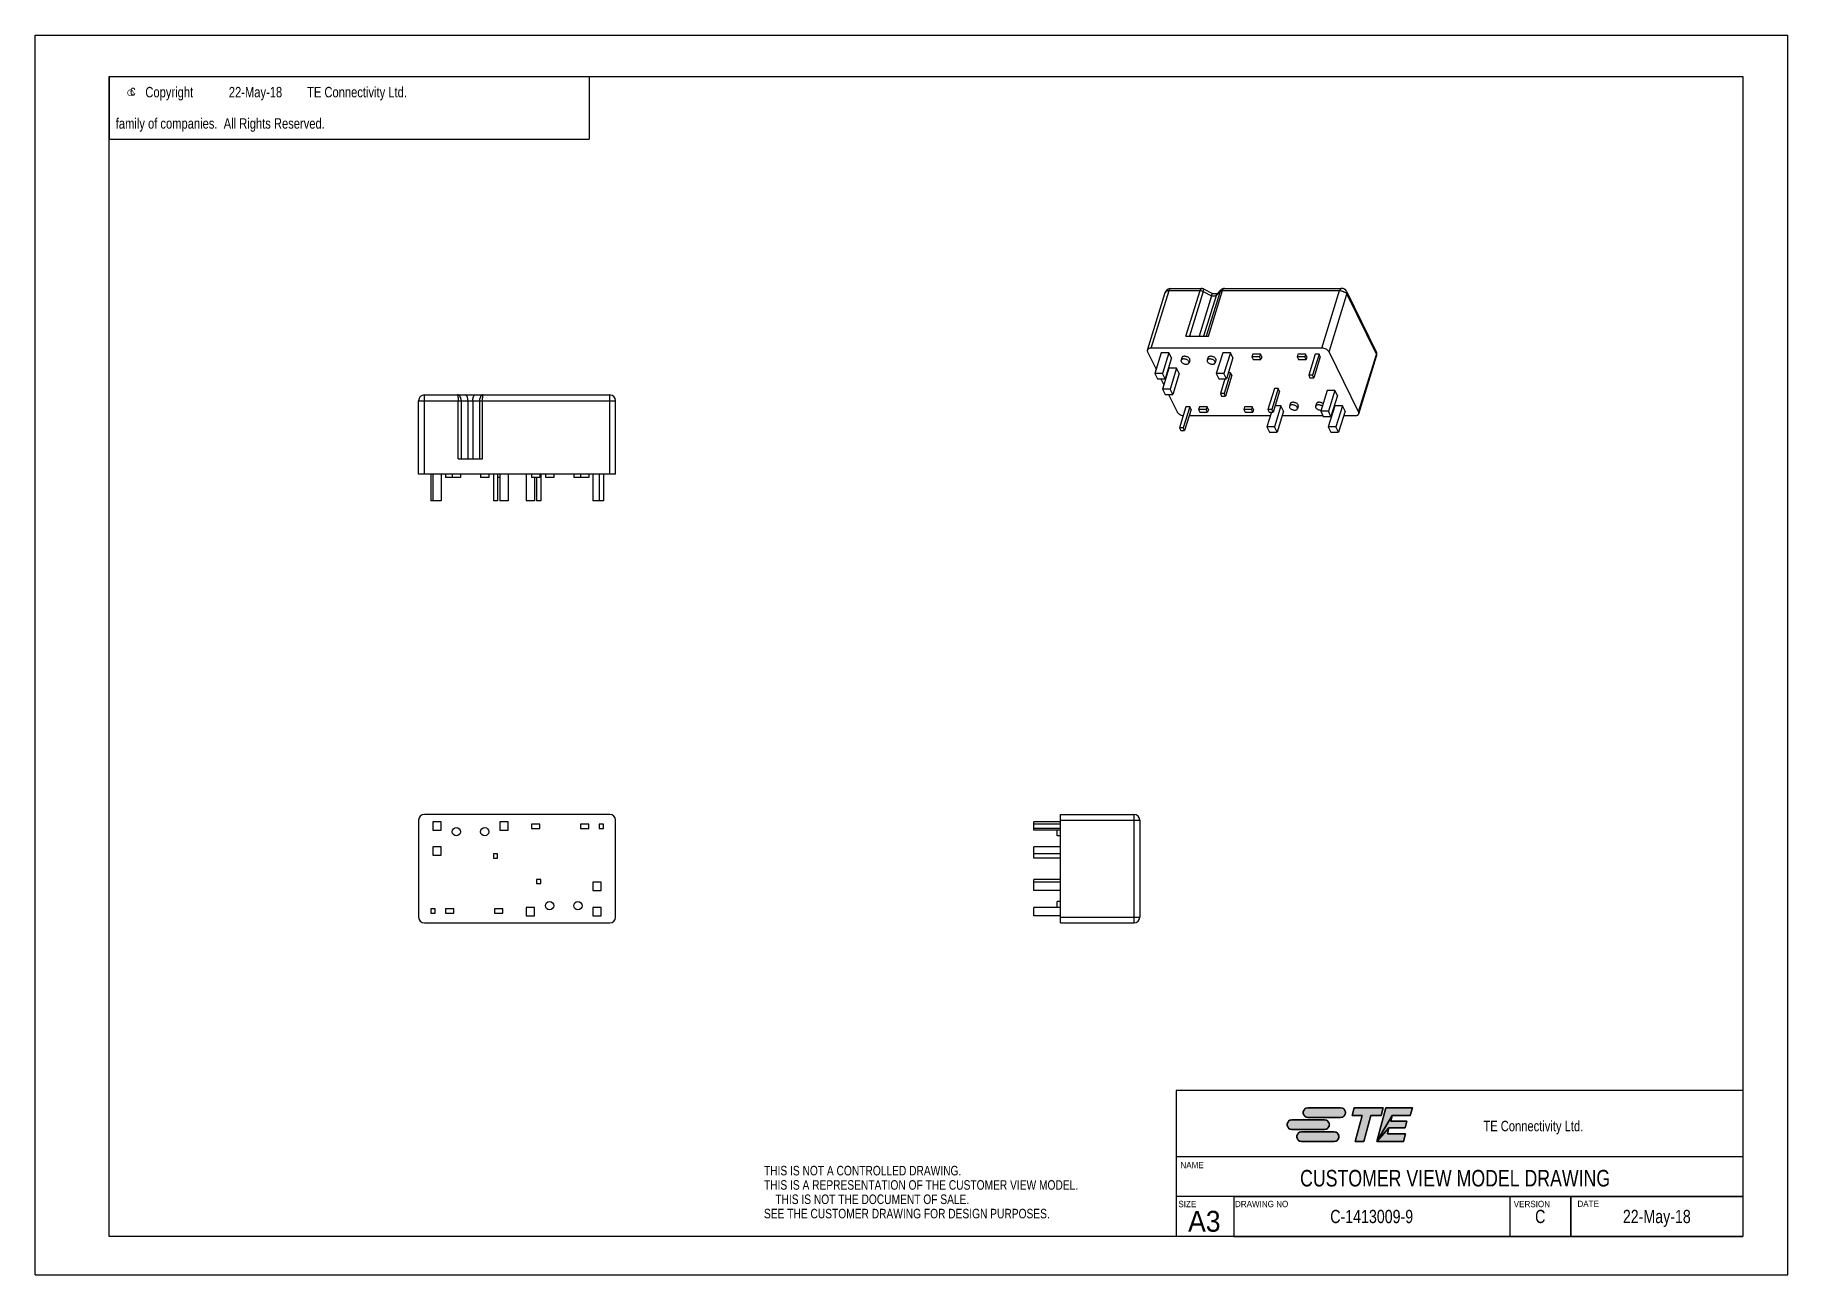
# Model space of a CAD drawing. Extents: x 0 to 420, y 0 to 297.
import ezdxf
from ezdxf.enums import TextEntityAlignment as Align

# ---------------------------------------------------------------- set-up
doc = ezdxf.new("R2010")
doc.units = 0
doc.header["$LTSCALE"] = 23.1
doc.layers.get('0').update_dxf_attribs({"linetype": 'CONTINUOUS'})
doc.layers.add('DRAFT_ENTITY', color=7, linetype='CONTINUOUS')
doc.styles.get("Standard").update_dxf_attribs({"font": 'txt', "width": 0.95})
doc.styles.add('TEXTSTYLE_1', font='gdt', dxfattribs={"width": 0.8})
doc.styles.add('TEXTSTYLE_2', font='txt', dxfattribs={"width": 0.8})

# ---------------------------------------------------------------- blocks, each defined once
blk = doc.blocks.new('TE_CONNECTIVITY_BL0', base_point=(315, 36))
at = {"linetype": 'CONTINUOUS'}
for points in [[(304.83, 40.02), (304.98, 40.02), (312.83, 40.02), (312.98, 40.02), (313.13, 39.99), (313.27, 39.94), (313.4, 39.87), (313.52, 39.79), (313.64, 39.69), (313.73, 39.58), (313.82, 39.45), (313.88, 39.32), (313.93, 39.18), (313.96, 39.03), (313.97, 38.88), (313.96, 38.74), (313.93, 38.59), (313.88, 38.45), (313.82, 38.31), (313.73, 38.19), (313.64, 38.08), (313.52, 37.98), (313.4, 37.9), (313.27, 37.83), (313.13, 37.78), (312.98, 37.75), (304.98, 37.74), (304.83, 37.75), (304.69, 37.78), (304.54, 37.83), (304.41, 37.9), (304.29, 37.98), (304.17, 38.08), (304.08, 38.19), (303.99, 38.31), (303.93, 38.45), (303.88, 38.59), (303.85, 38.74), (303.84, 38.88), (303.85, 39.03), (303.88, 39.18), (303.93, 39.32), (303.99, 39.45), (304.08, 39.58), (304.17, 39.69), (304.29, 39.79), (304.41, 39.87), (304.54, 39.94), (304.69, 39.99)], [(315.59, 38.22), (316.08, 40.02), (322.98, 40.02), (322.5, 38.22), (320.09, 38.22), (318.41, 31.98), (316.33, 31.98), (318.01, 38.22)], [(330.01, 40.02), (329.52, 38.22), (325.21, 38.22), (321.49, 31.98), (323.64, 40.02)], [(328.69, 36.83), (328.26, 35.22), (324.4, 35.22), (321.49, 31.98), (325.21, 38.22), (324.84, 36.83)], [(300.98, 37.13), (301.13, 37.14), (308.98, 37.14), (309.13, 37.13), (309.28, 37.1), (309.42, 37.05), (309.55, 36.99), (309.68, 36.9), (309.79, 36.81), (309.89, 36.69), (309.97, 36.57), (310.04, 36.44), (310.08, 36.3), (310.11, 36.15), (310.12, 36), (310.11, 35.85), (310.08, 35.7), (310.04, 35.56), (309.97, 35.43), (309.89, 35.31), (309.79, 35.19), (309.68, 35.1), (309.55, 35.01), (309.42, 34.95), (309.28, 34.9), (309.13, 34.87), (301.13, 34.86), (300.98, 34.87), (300.84, 34.9), (300.7, 34.95), (300.56, 35.01), (300.44, 35.1), (300.33, 35.19), (300.23, 35.31), (300.15, 35.43), (300.08, 35.56), (300.03, 35.7), (300, 35.85), (299.99, 36), (300, 36.15), (300.03, 36.3), (300.08, 36.44), (300.15, 36.57), (300.23, 36.69), (300.33, 36.81), (300.44, 36.9), (300.56, 36.99), (300.7, 37.05), (300.84, 37.1)], [(303.3, 34.25), (303.44, 34.26), (311.29, 34.26), (311.44, 34.25), (311.59, 34.22), (311.73, 34.17), (311.86, 34.1), (311.99, 34.02), (312.1, 33.92), (312.2, 33.81), (312.28, 33.69), (312.35, 33.55), (312.39, 33.41), (312.42, 33.26), (312.43, 33.12), (312.42, 32.97), (312.39, 32.82), (312.35, 32.68), (312.28, 32.55), (312.2, 32.42), (312.1, 32.31), (311.99, 32.21), (311.86, 32.13), (311.73, 32.06), (311.59, 32.01), (311.44, 31.98), (303.44, 31.98), (303.3, 31.98), (303.15, 32.01), (303.01, 32.06), (302.87, 32.13), (302.75, 32.21), (302.64, 32.31), (302.54, 32.42), (302.46, 32.55), (302.39, 32.68), (302.34, 32.82), (302.31, 32.97), (302.3, 33.12), (302.31, 33.26), (302.34, 33.41), (302.39, 33.55), (302.46, 33.69), (302.54, 33.81), (302.64, 33.92), (302.75, 34.02), (302.87, 34.1), (303.01, 34.17), (303.15, 34.22)], [(328.33, 33.78), (327.85, 31.98), (321.49, 31.98), (324.4, 35.22), (324.02, 33.78)]]:
    blk.add_hatch(color=2, dxfattribs=at).paths.add_polyline_path(points)
at = {"color": 2, "linetype": 'CONTINUOUS'}
for p, q in [((312.83, 40.02), (304.98, 40.02)), ((316.08, 40.02), (315.59, 38.22)), ((315.59, 38.22), (318.01, 38.22)), ((322.98, 40.02), (316.08, 40.02)), ((318.01, 38.22), (316.33, 31.98)), ((318.41, 31.98), (320.09, 38.22)), ((320.09, 38.22), (322.5, 38.22)), ((323.64, 40.02), (321.49, 31.98)), ((322.5, 38.22), (322.98, 40.02)), ((330.01, 40.02), (323.64, 40.02)), ((324.84, 36.83), (325.21, 38.22)), ((325.21, 38.22), (329.52, 38.22)), ((329.52, 38.22), (330.01, 40.02)), ((308.98, 37.14), (301.13, 37.14)), ((301.13, 34.86), (308.98, 34.86)), ((311.29, 34.26), (303.44, 34.26)), ((304.98, 37.74), (312.83, 37.74)), ((324.02, 33.78), (324.4, 35.22)), ((328.33, 33.78), (324.02, 33.78)), ((324.4, 35.22), (328.26, 35.22)), ((328.69, 36.83), (324.84, 36.83)), ((327.85, 31.98), (328.33, 33.78)), ((328.26, 35.22), (328.69, 36.83)), ((303.44, 31.98), (311.29, 31.98)), ((316.33, 31.98), (318.41, 31.98)), ((321.49, 31.98), (327.85, 31.98))]:
    blk.add_line(p, q, dxfattribs=at)
for points in [[(304.83, 40.02), (304.98, 40.02), (312.83, 40.02), (312.98, 40.02), (313.13, 39.99), (313.27, 39.94), (313.4, 39.87), (313.52, 39.79), (313.64, 39.69), (313.73, 39.58), (313.82, 39.45), (313.88, 39.32), (313.93, 39.18), (313.96, 39.03), (313.97, 38.88), (313.96, 38.74), (313.93, 38.59), (313.88, 38.45), (313.82, 38.31), (313.73, 38.19), (313.64, 38.08), (313.52, 37.98), (313.4, 37.9), (313.27, 37.83), (313.13, 37.78), (312.98, 37.75), (304.98, 37.74), (304.83, 37.75), (304.69, 37.78), (304.54, 37.83), (304.41, 37.9), (304.29, 37.98), (304.17, 38.08), (304.08, 38.19), (303.99, 38.31), (303.93, 38.45), (303.88, 38.59), (303.85, 38.74), (303.84, 38.88), (303.85, 39.03), (303.88, 39.18), (303.93, 39.32), (303.99, 39.45), (304.08, 39.58), (304.17, 39.69), (304.29, 39.79), (304.41, 39.87), (304.54, 39.94), (304.69, 39.99), (304.83, 40.02)], [(315.59, 38.22), (316.08, 40.02), (322.98, 40.02), (322.5, 38.22), (320.09, 38.22), (318.41, 31.98), (316.33, 31.98), (318.01, 38.22), (315.59, 38.22)], [(330.01, 40.02), (329.52, 38.22), (325.21, 38.22), (321.49, 31.98), (323.64, 40.02), (330.01, 40.02)], [(328.69, 36.83), (328.26, 35.22), (324.4, 35.22), (321.49, 31.98), (325.21, 38.22), (324.84, 36.83), (328.69, 36.83)], [(300.98, 37.13), (301.13, 37.14), (308.98, 37.14), (309.13, 37.13), (309.28, 37.1), (309.42, 37.05), (309.55, 36.99), (309.68, 36.9), (309.79, 36.81), (309.89, 36.69), (309.97, 36.57), (310.04, 36.44), (310.08, 36.3), (310.11, 36.15), (310.12, 36), (310.11, 35.85), (310.08, 35.7), (310.04, 35.56), (309.97, 35.43), (309.89, 35.31), (309.79, 35.19), (309.68, 35.1), (309.55, 35.01), (309.42, 34.95), (309.28, 34.9), (309.13, 34.87), (301.13, 34.86), (300.98, 34.87), (300.84, 34.9), (300.7, 34.95), (300.56, 35.01), (300.44, 35.1), (300.33, 35.19), (300.23, 35.31), (300.15, 35.43), (300.08, 35.56), (300.03, 35.7), (300, 35.85), (299.99, 36), (300, 36.15), (300.03, 36.3), (300.08, 36.44), (300.15, 36.57), (300.23, 36.69), (300.33, 36.81), (300.44, 36.9), (300.56, 36.99), (300.7, 37.05), (300.84, 37.1), (300.98, 37.13)], [(303.3, 34.25), (303.44, 34.26), (311.29, 34.26), (311.44, 34.25), (311.59, 34.22), (311.73, 34.17), (311.86, 34.1), (311.99, 34.02), (312.1, 33.92), (312.2, 33.81), (312.28, 33.69), (312.35, 33.55), (312.39, 33.41), (312.42, 33.26), (312.43, 33.12), (312.42, 32.97), (312.39, 32.82), (312.35, 32.68), (312.28, 32.55), (312.2, 32.42), (312.1, 32.31), (311.99, 32.21), (311.86, 32.13), (311.73, 32.06), (311.59, 32.01), (311.44, 31.98), (303.44, 31.98), (303.3, 31.98), (303.15, 32.01), (303.01, 32.06), (302.87, 32.13), (302.75, 32.21), (302.64, 32.31), (302.54, 32.42), (302.46, 32.55), (302.39, 32.68), (302.34, 32.82), (302.31, 32.97), (302.3, 33.12), (302.31, 33.26), (302.34, 33.41), (302.39, 33.55), (302.46, 33.69), (302.54, 33.81), (302.64, 33.92), (302.75, 34.02), (302.87, 34.1), (303.01, 34.17), (303.15, 34.22), (303.3, 34.25)], [(328.33, 33.78), (327.85, 31.98), (321.49, 31.98), (324.4, 35.22), (324.02, 33.78), (328.33, 33.78)]]:
    blk.add_lwpolyline(points, dxfattribs=at)
for centre, start, end in [((304.98, 38.88), 90, 270), ((312.83, 38.88), 270, 90), ((301.13, 36), 90, 270), ((303.44, 33.12), 90, 270), ((308.98, 36), 270, 90), ((311.29, 33.12), 270, 90)]:
    blk.add_arc(centre, 1.14, start, end, dxfattribs=at)
for points in [[(309.13, 34.87), (308.98, 34.86), (301.13, 34.86)], [(312.98, 37.75), (312.83, 37.74), (304.98, 37.74)], [(311.44, 31.98), (311.29, 31.98), (303.44, 31.98)]]:
    blk.add_solid(points, dxfattribs=at)

msp = doc.modelspace()

# ---------------------------------------------------------------- linework, layer by layer
at = {"color": 7, "linetype": 'CONTINUOUS'}
for p, q in [((0, 0), (0, 297)), ((0, 297), (420, 297)), ((420, 0), (420, 297)), ((17.78, 9.23), (17.78, 287.08)), ((17.78, 287.08), (409.21, 287.08)), ((409.21, 287.08), (409.21, 9.23)), ((266.52, 221.54), (270.78, 235.33)), ((267.43, 222), (271.7, 235.79)), ((271.7, 235.79), (279.14, 235.79)), ((272.12, 236.32), (279.5, 236.32)), ((275.77, 224.9), (279.14, 235.79)), ((279.89, 235.6), (276.58, 224.9)), ((279.89, 235.6), (281.88, 234.57)), ((279.96, 236.21), (282.1, 235.1)), ((283.95, 235.6), (280.64, 224.9)), ((281.15, 224.9), (284.52, 235.79)), ((282.97, 234.57), (283.95, 235.6)), ((283.16, 234.91), (284.15, 235.95)), ((284.52, 235.79), (312.59, 235.79)), ((285, 236.32), (313.02, 236.32)), ((308.33, 222), (312.59, 235.79)), ((314.27, 235.53), (321.35, 221.11)), ((281.88, 234.57), (278.89, 224.9)), ((282.97, 234.57), (279.98, 224.9)), ((281.88, 234.57), (282.97, 234.57)), ((282.1, 235.1), (283.34, 235.1)), ((310.05, 221.13), (314.31, 234.92)), ((314.31, 234.92), (321.38, 220.5)), ((275.77, 224.9), (281.15, 224.9)), ((266.57, 221.13), (268.62, 216.96)), ((308.33, 222), (267.43, 222)), ((269.84, 220.92), (268.3, 215.91)), ((271.69, 220.92), (269.84, 220.92)), ((271.69, 220.92), (270.14, 215.91)), ((272.3, 219.68), (270.75, 214.66)), ((272.3, 219.68), (271.69, 220.92)), ((274.78, 219.72), (274.59, 219.1)), ((276.69, 219.13), (276.5, 218.51)), ((281.04, 219.72), (280.85, 219.1)), ((282.95, 219.13), (282.76, 218.51)), ((284.58, 220.92), (283.03, 215.91)), ((286.42, 220.92), (284.58, 220.92)), ((286.42, 220.92), (284.87, 215.91)), ((287.03, 219.68), (285.48, 214.66)), ((287.03, 219.68), (286.42, 220.92)), ((291.77, 220.53), (291.58, 219.91)), ((291.58, 219.91), (291.88, 219.29)), ((293.42, 219.91), (291.58, 219.91)), ((293.61, 220.53), (291.77, 220.53)), ((291.88, 219.29), (293.72, 219.29)), ((293.61, 220.53), (293.42, 219.91)), ((293.72, 219.29), (293.42, 219.91)), ((293.92, 219.91), (293.61, 220.53)), ((293.92, 219.91), (293.72, 219.29)), ((302.58, 220.53), (302.39, 219.91)), ((304.23, 219.91), (302.39, 219.91)), ((302.39, 219.91), (302.7, 219.29)), ((304.43, 220.53), (302.58, 220.53)), ((302.7, 219.29), (304.54, 219.29)), ((304.43, 220.53), (304.23, 219.91)), ((304.54, 219.29), (304.23, 219.91)), ((304.73, 219.91), (304.43, 220.53)), ((304.73, 219.91), (304.54, 219.29)), ((306.73, 220.53), (305.18, 215.52)), ((307.65, 220.53), (306.1, 215.52)), ((307.95, 219.91), (306.41, 214.9)), ((307.65, 220.53), (306.73, 220.53)), ((307.95, 219.91), (307.65, 220.53)), ((317.12, 206.71), (310.05, 221.13)), ((317.12, 206.71), (321.38, 220.5)), ((317.17, 206.3), (321.43, 220.08)), ((268.3, 215.91), (268.91, 214.66)), ((270.14, 215.91), (268.3, 215.91)), ((268.91, 214.66), (270.75, 214.66)), ((269.75, 214.66), (270.45, 213.23)), ((271.67, 217.19), (270.13, 212.18)), ((270.75, 214.66), (270.14, 215.91)), ((273.52, 217.19), (271.67, 217.19)), ((273.52, 217.19), (271.97, 212.18)), ((274.13, 215.95), (272.58, 210.93)), ((274.13, 215.95), (273.52, 217.19)), ((283.03, 215.91), (283.64, 214.66)), ((284.87, 215.91), (283.03, 215.91)), ((283.64, 214.66), (285.48, 214.66)), ((285.09, 214.66), (284, 211.12)), ((285.48, 214.66), (284.87, 215.91)), ((286.47, 216.13), (284.92, 211.12)), ((286.77, 215.51), (285.23, 210.5)), ((286.47, 216.13), (285.94, 216.13)), ((286.77, 215.51), (286.47, 216.13)), ((306.1, 215.52), (305.18, 215.52)), ((305.18, 215.52), (305.48, 214.9)), ((305.48, 214.9), (306.41, 214.9)), ((306.41, 214.9), (306.1, 215.52)), ((93.3, 191.81), (93.3, 210.81)), ((93.3, 210.81), (137.7, 210.81)), ((137.7, 191.81), (137.7, 210.81)), ((270.13, 212.18), (270.74, 210.93)), ((271.97, 212.18), (270.13, 212.18)), ((270.74, 210.93), (272.58, 210.93)), ((271.58, 210.93), (273.65, 206.71)), ((272.58, 210.93), (271.97, 212.18)), ((284, 211.12), (284.3, 210.5)), ((284.92, 211.12), (284, 211.12)), ((284.3, 210.5), (285.23, 210.5)), ((285.23, 210.5), (284.92, 211.12)), ((296.94, 212.33), (295.39, 207.32)), ((297.86, 212.33), (296.31, 207.32)), ((298.17, 211.71), (296.62, 206.69)), ((297.86, 212.33), (296.94, 212.33)), ((298.17, 211.71), (297.86, 212.33)), ((309.59, 211.89), (308.04, 206.88)), ((311.43, 211.89), (309.59, 211.89)), ((311.43, 211.89), (309.88, 206.88)), ((312.04, 210.65), (310.49, 205.64)), ((312.04, 210.65), (311.43, 211.89)), ((91.9, 191.81), (91.9, 209.41)), ((91.9, 209.41), (139.1, 209.41)), ((101.38, 195.51), (101.38, 209.41)), ((102.09, 209.41), (102.09, 195.51)), ((103.71, 209.41), (103.71, 195.51)), ((104.89, 209.41), (104.89, 195.51)), ((106.51, 209.41), (106.51, 195.51)), ((107.22, 195.51), (107.22, 209.41)), ((139.1, 191.81), (139.1, 209.41)), ((275.76, 207.93), (274.21, 202.91)), ((276.68, 207.93), (275.13, 202.91)), ((276.99, 207.31), (275.44, 202.29)), ((276.68, 207.93), (275.76, 207.93)), ((276.53, 205.84), (295.96, 205.84)), ((276.99, 207.31), (276.68, 207.93)), ((278.98, 207.93), (278.79, 207.3)), ((278.79, 207.3), (279.09, 206.68)), ((280.63, 207.3), (278.79, 207.3)), ((280.83, 207.93), (278.98, 207.93)), ((279.09, 206.68), (280.94, 206.68)), ((280.83, 207.93), (280.63, 207.3)), ((280.94, 206.68), (280.63, 207.3)), ((281.13, 207.31), (280.83, 207.93)), ((281.13, 207.31), (280.94, 206.68)), ((289.8, 207.93), (289.6, 207.3)), ((291.44, 207.3), (289.6, 207.3)), ((289.6, 207.3), (289.91, 206.68)), ((291.64, 207.93), (289.8, 207.93)), ((289.91, 206.68), (291.75, 206.68)), ((291.64, 207.93), (291.44, 207.3)), ((291.75, 206.68), (291.44, 207.3)), ((291.94, 207.31), (291.64, 207.93)), ((291.94, 207.31), (291.75, 206.68)), ((296.23, 206.69), (295.13, 203.15)), ((296.31, 207.32), (295.39, 207.32)), ((295.39, 207.32), (295.7, 206.69)), ((295.7, 206.69), (296.62, 206.69)), ((296.62, 206.69), (296.31, 207.32)), ((298.52, 208.16), (296.97, 203.15)), ((298.52, 208.16), (297.07, 208.16)), ((299.13, 206.92), (297.58, 201.91)), ((299.13, 206.92), (298.52, 208.16)), ((298.8, 205.84), (308.55, 205.84)), ((300.76, 208.71), (300.57, 208.08)), ((302.67, 208.12), (302.48, 207.49)), ((307.02, 208.71), (306.83, 208.08)), ((309.88, 206.88), (308.04, 206.88)), ((308.04, 206.88), (308.65, 205.64)), ((311.42, 208.16), (309.87, 203.15)), ((310.49, 205.64), (309.88, 206.88)), ((310.55, 205.84), (310.7, 205.84)), ((313.26, 208.16), (311.42, 208.16)), ((313.26, 208.16), (311.71, 203.15)), ((313.87, 206.92), (312.32, 201.91)), ((313.87, 206.92), (313.26, 208.16)), ((313.54, 205.84), (316.26, 205.84)), ((274.21, 202.91), (274.52, 202.29)), ((275.13, 202.91), (274.21, 202.91)), ((274.52, 202.29), (275.44, 202.29)), ((275.44, 202.29), (275.13, 202.91)), ((296.97, 203.15), (295.13, 203.15)), ((295.13, 203.15), (295.74, 201.91)), ((295.74, 201.91), (297.58, 201.91)), ((297.58, 201.91), (296.97, 203.15)), ((308.65, 205.64), (310.49, 205.64)), ((311.71, 203.15), (309.87, 203.15)), ((309.87, 203.15), (310.48, 201.91)), ((310.48, 201.91), (312.32, 201.91)), ((312.32, 201.91), (311.71, 203.15)), ((101.38, 195.51), (107.22, 195.51)), ((139.1, 191.81), (91.9, 191.81)), ((94.84, 191.81), (94.84, 185.41)), ((95.34, 191.81), (95.34, 185.41)), ((97.34, 191.81), (97.34, 185.41)), ((98.34, 191.81), (98.34, 191.01)), ((101.94, 191.01), (98.34, 191.01)), ((99.94, 191.81), (99.94, 191.01)), ((101.94, 191.81), (101.94, 191.01)), ((106.74, 191.81), (106.74, 191.01)), ((108.74, 191.01), (106.74, 191.01)), ((108.74, 191.81), (108.74, 191.01)), ((109.84, 191.81), (109.84, 185.41)), ((110.84, 191.81), (110.84, 185.41)), ((111.34, 191.01), (110.84, 191.01)), ((111.34, 191.81), (111.34, 185.41)), ((113.34, 191.81), (113.34, 185.41)), ((117.68, 191.81), (117.68, 185.41)), ((118.94, 191.81), (118.94, 191.01)), ((120.94, 191.01), (118.94, 191.01)), ((119.68, 191.01), (119.68, 185.41)), ((120.18, 191.01), (120.18, 185.41)), ((120.94, 191.81), (120.94, 191.01)), ((121.18, 191.81), (121.18, 185.41)), ((122.28, 191.81), (122.28, 191.01)), ((124.28, 191.01), (122.28, 191.01)), ((124.28, 191.81), (124.28, 191.01)), ((129.08, 191.81), (129.08, 191.01)), ((132.68, 191.01), (129.08, 191.01)), ((130.68, 191.81), (130.68, 191.01)), ((132.68, 191.81), (132.68, 191.01)), ((133.68, 191.81), (133.68, 185.41)), ((135.18, 191.81), (135.18, 185.41)), ((136.18, 191.81), (136.18, 185.41)), ((97.34, 185.41), (94.84, 185.41)), ((110.84, 185.41), (109.84, 185.41)), ((113.34, 185.41), (111.34, 185.41)), ((119.68, 185.41), (117.68, 185.41)), ((121.18, 185.41), (120.18, 185.41)), ((136.18, 185.41), (133.68, 185.41)), ((137.7, 110.31), (93.3, 110.31)), ((245.7, 84.31), (245.7, 110.31)), ((245.7, 110.31), (263.3, 110.31)), ((263.3, 110.31), (263.3, 84.31)), ((91.9, 108.91), (91.9, 85.71)), ((95.34, 108.57), (95.34, 106.57)), ((97.34, 108.57), (95.34, 108.57)), ((95.34, 106.57), (97.34, 106.57)), ((97.34, 106.57), (97.34, 108.57)), ((111.34, 108.57), (111.34, 106.57)), ((113.34, 108.57), (111.34, 108.57)), ((111.34, 106.57), (113.34, 106.57)), ((113.34, 106.57), (113.34, 108.57)), ((118.94, 107.95), (118.94, 106.95)), ((120.94, 107.95), (118.94, 107.95)), ((118.94, 106.95), (120.94, 106.95)), ((120.94, 106.95), (120.94, 107.95)), ((132.68, 107.95), (130.68, 107.95)), ((130.68, 107.95), (130.68, 106.95)), ((130.68, 106.95), (132.68, 106.95)), ((132.68, 106.95), (132.68, 107.95)), ((136.18, 107.95), (135.18, 107.95)), ((135.18, 107.95), (135.18, 106.95)), ((135.18, 106.95), (136.18, 106.95)), ((136.18, 106.95), (136.18, 107.95)), ((139.1, 85.71), (139.1, 108.91)), ((239.3, 106.57), (239.3, 108.57)), ((245.7, 108.57), (239.3, 108.57)), ((245.7, 107.95), (239.3, 107.95)), ((245.7, 106.95), (239.3, 106.95)), ((245.7, 106.57), (239.3, 106.57)), ((244.9, 105.17), (244.9, 106.57)), ((245.7, 105.17), (244.9, 105.17)), ((245.7, 108.91), (264.7, 108.91)), ((264.7, 108.91), (264.7, 85.71)), ((95.34, 102.57), (95.34, 100.57)), ((97.34, 102.57), (95.34, 102.57)), ((97.34, 100.57), (97.34, 102.57)), ((109.84, 100.87), (109.84, 99.87)), ((110.84, 100.87), (109.84, 100.87)), ((110.84, 99.87), (110.84, 100.87)), ((239.3, 99.87), (239.3, 102.57)), ((245.7, 102.57), (239.3, 102.57)), ((245.7, 100.87), (239.3, 100.87)), ((95.34, 100.57), (97.34, 100.57)), ((109.84, 99.87), (110.84, 99.87)), ((245.7, 99.87), (239.3, 99.87)), ((121.18, 94.75), (120.18, 94.75)), ((120.18, 94.75), (120.18, 93.75)), ((120.18, 93.75), (121.18, 93.75)), ((121.18, 93.75), (121.18, 94.75)), ((135.68, 94.05), (133.68, 94.05)), ((133.68, 94.05), (133.68, 92.05)), ((135.68, 92.05), (135.68, 94.05)), ((239.3, 92.05), (239.3, 94.75)), ((245.7, 94.75), (239.3, 94.75)), ((245.7, 94.05), (239.3, 94.05)), ((133.68, 92.05), (135.68, 92.05)), ((245.7, 92.05), (239.3, 92.05)), ((245.7, 89.45), (244.9, 89.45)), ((244.9, 88.05), (244.9, 89.45)), ((93.3, 84.31), (137.7, 84.31)), ((94.84, 87.67), (94.84, 86.67)), ((95.84, 87.67), (94.84, 87.67)), ((94.84, 86.67), (95.84, 86.67)), ((95.84, 86.67), (95.84, 87.67)), ((98.34, 87.67), (98.34, 86.67)), ((100.34, 87.67), (98.34, 87.67)), ((98.34, 86.67), (100.34, 86.67)), ((100.34, 86.67), (100.34, 87.67)), ((112.08, 87.67), (110.08, 87.67)), ((110.08, 87.67), (110.08, 86.67)), ((110.08, 86.67), (112.08, 86.67)), ((112.08, 86.67), (112.08, 87.67)), ((119.68, 88.05), (117.68, 88.05)), ((117.68, 88.05), (117.68, 86.05)), ((117.68, 86.05), (119.68, 86.05)), ((119.68, 86.05), (119.68, 88.05)), ((135.68, 88.05), (133.68, 88.05)), ((133.68, 88.05), (133.68, 86.05)), ((133.68, 86.05), (135.68, 86.05)), ((135.68, 86.05), (135.68, 88.05)), ((239.3, 86.05), (239.3, 88.05)), ((245.7, 88.05), (239.3, 88.05)), ((245.7, 86.05), (239.3, 86.05)), ((245.7, 85.71), (264.7, 85.71)), ((245.7, 84.31), (263.3, 84.31)), ((409.21, 44.16), (273.44, 44.16)), ((273.44, 44.16), (273.44, 9.23)), ((409.21, 18.76), (273.44, 18.76)), ((287.21, 18.76), (287.21, 9.23)), ((353.33, 18.76), (353.33, 9.23)), ((367.96, 9.23), (367.96, 18.76)), ((409.21, 9.23), (17.78, 9.23)), ((30.48, 9.23), (17.78, 9.23)), ((0, 0), (420, 0))]:
    msp.add_line(p, q, dxfattribs=at)
at = {"color": 2, "linetype": 'CONTINUOUS'}
for p, q in [((17.78, 287.08), (132.78, 287.08)), ((17.78, 287.08), (17.78, 272.08)), ((132.78, 287.08), (132.78, 272.08)), ((17.78, 272.08), (132.78, 272.08)), ((287.21, 18.76), (409.21, 18.76)), ((287.21, 18.76), (287.21, 9.23)), ((353.33, 18.76), (353.33, 9.23)), ((367.96, 18.76), (367.96, 9.23)), ((409.21, 18.76), (409.21, 9.23)), ((287.21, 9.23), (409.21, 9.23))]:
    msp.add_line(p, q, dxfattribs=at)
at = {"color": 7, "linetype": 'CONTINUOUS'}
for points in [[(279.96, 236.21), (279.9, 236.23), (279.66, 236.31), (279.5, 236.32)], [(285, 236.32), (284.75, 236.29), (284.48, 236.19), (284.23, 236.03), (284.15, 235.95)]]:
    msp.add_lwpolyline(points, dxfattribs=at)
for centre in [(100.94, 106.17), (107.74, 106.17), (123.28, 88.45), (130.08, 88.45)]:
    msp.add_circle(centre, 1, dxfattribs=at)
for centre, start, end in [((272.12, 234.92), 90.0033, 162.8239), ((313.02, 234.92), 26.1048, 90.0065), ((320.09, 220.5), 342.8276, 26.1429), ((93.3, 209.41), 90, 180), ((137.7, 209.41), 0, 90), ((93.3, 108.91), 90, 180), ((137.7, 108.91), 0, 90), ((263.3, 108.91), 0, 90), ((93.3, 85.71), 180, 270), ((137.7, 85.71), 270, 360), ((263.3, 85.71), 270, 360)]:
    msp.add_arc(centre, 1.4, start, end, dxfattribs=at)
for points, knots in [([(270.78, 235.33), (270.8, 235.37), (270.83, 235.43), (270.89, 235.52), (270.99, 235.6), (271.14, 235.69), (271.38, 235.77), (271.59, 235.79), (271.7, 235.79)], [0, 0, 0, 0, 0.099758, 0.203076, 0.312922, 0.431326, 0.696864, 1, 1, 1, 1]), ([(271.7, 235.79), (271.72, 235.86), (271.77, 236), (271.86, 236.15), (271.94, 236.24), (272, 236.28), (272.06, 236.31), (272.1, 236.32), (272.12, 236.32)], [0, 0, 0, 0, 0.33182, 0.605618, 0.720581, 0.822442, 0.91409, 1, 1, 1, 1]), ([(279.5, 236.32), (279.49, 236.32), (279.45, 236.31), (279.4, 236.28), (279.35, 236.24), (279.31, 236.18), (279.26, 236.1), (279.2, 235.97), (279.16, 235.86), (279.14, 235.79)], [0, 0, 0, 0, 0.072246, 0.154106, 0.250825, 0.364967, 0.497469, 0.648215, 1, 1, 1, 1]), ([(279.14, 235.79), (279.26, 235.79), (279.52, 235.75), (279.77, 235.66), (279.89, 235.6)], [0, 0, 0, 0, 0.493575, 1, 1, 1, 1]), ([(279.89, 235.6), (279.9, 235.64), (279.92, 235.72), (279.95, 235.83), (279.97, 235.93), (279.99, 236.02), (280, 236.09), (279.99, 236.14), (279.99, 236.17), (279.98, 236.19), (279.97, 236.2), (279.96, 236.21)], [0, 0, 0, 0, 0.205998, 0.392095, 0.555499, 0.694416, 0.807581, 0.894565, 0.928562, 0.956797, 1, 1, 1, 1]), ([(284.15, 235.95), (284.11, 235.9), (284.02, 235.79), (283.97, 235.67), (283.95, 235.6)], [0, 0, 0, 0, 0.490449, 1, 1, 1, 1]), ([(283.95, 235.6), (284.01, 235.67), (284.15, 235.74), (284.35, 235.78), (284.46, 235.79), (284.52, 235.79)], [0, 0, 0, 0, 0.445197, 0.710108, 1, 1, 1, 1]), ([(284.52, 235.79), (284.54, 235.86), (284.6, 236), (284.69, 236.15), (284.79, 236.24), (284.85, 236.28), (284.93, 236.31), (284.98, 236.32), (285, 236.32)], [0, 0, 0, 0, 0.31429, 0.579965, 0.695848, 0.802441, 0.90258, 1, 1, 1, 1]), ([(313.02, 236.32), (313, 236.32), (312.95, 236.31), (312.89, 236.28), (312.83, 236.24), (312.75, 236.15), (312.66, 236), (312.61, 235.86), (312.59, 235.79)], [0, 0, 0, 0, 0.08591, 0.177565, 0.279439, 0.394413, 0.668211, 1, 1, 1, 1]), ([(312.59, 235.79), (312.77, 235.79), (313.13, 235.74), (313.55, 235.58), (313.85, 235.41), (314.04, 235.26), (314.2, 235.1), (314.28, 234.98), (314.31, 234.92)], [0, 0, 0, 0, 0.264334, 0.535857, 0.665925, 0.787913, 0.899679, 1, 1, 1, 1]), ([(314.31, 234.92), (314.34, 235.02), (314.36, 235.18), (314.33, 235.39), (314.3, 235.49), (314.27, 235.53)], [0, 0, 0, 0, 0.516143, 0.760476, 1, 1, 1, 1]), ([(281.88, 234.57), (281.9, 234.65), (281.94, 234.75), (281.99, 234.88), (282.02, 234.96), (282.04, 235.02), (282.07, 235.06), (282.08, 235.09), (282.1, 235.1), (282.1, 235.1)], [0, 0, 0, 0, 0.410419, 0.578877, 0.719854, 0.832179, 0.91545, 0.970259, 1, 1, 1, 1]), ([(282.97, 234.57), (282.99, 234.63), (283.04, 234.76), (283.12, 234.86), (283.16, 234.91)], [0, 0, 0, 0, 0.522725, 1, 1, 1, 1]), ([(266.52, 221.54), (266.51, 221.51), (266.5, 221.45), (266.5, 221.3), (266.54, 221.2), (266.57, 221.13)], [0, 0, 0, 0, 0.234095, 0.475405, 1, 1, 1, 1]), ([(267.43, 222), (267.33, 222), (267.12, 221.98), (266.88, 221.91), (266.73, 221.82), (266.63, 221.74), (266.57, 221.65), (266.53, 221.58), (266.52, 221.54)], [0, 0, 0, 0, 0.303136, 0.568673, 0.687077, 0.796926, 0.900245, 1, 1, 1, 1]), ([(274.59, 219.1), (274.58, 219.07), (274.57, 219.03), (274.57, 218.92), (274.6, 218.85), (274.62, 218.8)], [0, 0, 0, 0, 0.234135, 0.475619, 1, 1, 1, 1]), ([(276.46, 218.8), (276.43, 218.88), (276.31, 219.02), (276.08, 219.2), (275.79, 219.33), (275.48, 219.41), (275.17, 219.43), (274.94, 219.39), (274.78, 219.33), (274.69, 219.26), (274.62, 219.19), (274.59, 219.13), (274.59, 219.1)], [0, 0, 0, 0, 0.113761, 0.247133, 0.393338, 0.542276, 0.683246, 0.807419, 0.8619, 0.911373, 0.956833, 1, 1, 1, 1]), ([(274.62, 218.8), (274.66, 218.73), (274.77, 218.58), (275, 218.41), (275.29, 218.27), (275.6, 218.19), (275.91, 218.17), (276.14, 218.21), (276.3, 218.28), (276.39, 218.34), (276.46, 218.42), (276.49, 218.48), (276.5, 218.51)], [0, 0, 0, 0, 0.113761, 0.247133, 0.393338, 0.542276, 0.683246, 0.807419, 0.8619, 0.911373, 0.956833, 1, 1, 1, 1]), ([(276.66, 219.43), (276.62, 219.5), (276.5, 219.65), (276.27, 219.82), (275.98, 219.96), (275.67, 220.04), (275.37, 220.06), (275.13, 220.02), (274.98, 219.95), (274.89, 219.89), (274.82, 219.81), (274.79, 219.75), (274.78, 219.72)], [0, 0, 0, 0, 0.113762, 0.247123, 0.393323, 0.542258, 0.683229, 0.807408, 0.861886, 0.911368, 0.956828, 1, 1, 1, 1]), ([(276.5, 218.51), (276.5, 218.53), (276.51, 218.58), (276.51, 218.68), (276.49, 218.75), (276.46, 218.8)], [0, 0, 0, 0, 0.234135, 0.475619, 1, 1, 1, 1]), ([(276.69, 219.13), (276.7, 219.15), (276.71, 219.2), (276.7, 219.3), (276.68, 219.38), (276.66, 219.43)], [0, 0, 0, 0, 0.234106, 0.475484, 1, 1, 1, 1]), ([(280.85, 219.1), (280.84, 219.07), (280.83, 219.03), (280.83, 218.92), (280.86, 218.85), (280.88, 218.8)], [0, 0, 0, 0, 0.234135, 0.475619, 1, 1, 1, 1]), ([(282.73, 218.8), (282.69, 218.88), (282.57, 219.02), (282.34, 219.2), (282.05, 219.33), (281.74, 219.41), (281.44, 219.43), (281.2, 219.39), (281.05, 219.33), (280.95, 219.26), (280.89, 219.19), (280.86, 219.13), (280.85, 219.1)], [0, 0, 0, 0, 0.113761, 0.247133, 0.393338, 0.542276, 0.683246, 0.807419, 0.8619, 0.911373, 0.956833, 1, 1, 1, 1]), ([(280.88, 218.8), (280.92, 218.73), (281.03, 218.58), (281.27, 218.41), (281.55, 218.27), (281.87, 218.19), (282.17, 218.17), (282.41, 218.21), (282.56, 218.28), (282.65, 218.34), (282.72, 218.42), (282.75, 218.48), (282.76, 218.51)], [0, 0, 0, 0, 0.113761, 0.247133, 0.393338, 0.542276, 0.683246, 0.807419, 0.8619, 0.911373, 0.956833, 1, 1, 1, 1]), ([(282.92, 219.43), (282.88, 219.5), (282.77, 219.65), (282.53, 219.82), (282.25, 219.96), (281.94, 220.04), (281.63, 220.06), (281.39, 220.02), (281.24, 219.95), (281.15, 219.89), (281.08, 219.81), (281.05, 219.75), (281.04, 219.72)], [0, 0, 0, 0, 0.113762, 0.247123, 0.393323, 0.542258, 0.683229, 0.807408, 0.861886, 0.911368, 0.956828, 1, 1, 1, 1]), ([(282.76, 218.51), (282.77, 218.53), (282.78, 218.58), (282.77, 218.68), (282.75, 218.75), (282.73, 218.8)], [0, 0, 0, 0, 0.234135, 0.475619, 1, 1, 1, 1]), ([(282.95, 219.13), (282.96, 219.15), (282.97, 219.2), (282.97, 219.3), (282.94, 219.38), (282.92, 219.43)], [0, 0, 0, 0, 0.234106, 0.475484, 1, 1, 1, 1]), ([(310.05, 221.13), (310.02, 221.19), (309.94, 221.31), (309.78, 221.47), (309.59, 221.62), (309.29, 221.8), (308.87, 221.95), (308.51, 222), (308.33, 222)], [0, 0, 0, 0, 0.100321, 0.212087, 0.334075, 0.464143, 0.735666, 1, 1, 1, 1]), ([(321.35, 221.11), (321.37, 221.07), (321.41, 220.97), (321.44, 220.76), (321.42, 220.6), (321.38, 220.5)], [0, 0, 0, 0, 0.239529, 0.483856, 1, 1, 1, 1]), ([(321.38, 220.5), (321.42, 220.43), (321.45, 220.32), (321.45, 220.18), (321.44, 220.11), (321.43, 220.08)], [0, 0, 0, 0, 0.524593, 0.765908, 1, 1, 1, 1]), ([(101.21, 210.81), (101.22, 210.81), (101.24, 210.79), (101.26, 210.75), (101.28, 210.7), (101.29, 210.64), (101.3, 210.57), (101.32, 210.49), (101.33, 210.36), (101.35, 210.18), (101.37, 209.85), (101.38, 209.59), (101.38, 209.41)], [0, 0, 0, 0, 0.029637, 0.055376, 0.089383, 0.131611, 0.181827, 0.239661, 0.304663, 0.453777, 0.623728, 1, 1, 1, 1]), ([(102.09, 209.41), (102.09, 209.59), (102.06, 209.86), (101.95, 210.19), (101.84, 210.4), (101.71, 210.58), (101.56, 210.71), (101.39, 210.79), (101.27, 210.81), (101.21, 210.81)], [0, 0, 0, 0, 0.298718, 0.439813, 0.571605, 0.692619, 0.802798, 0.904025, 1, 1, 1, 1]), ([(103.71, 209.41), (103.71, 209.51), (103.7, 209.69), (103.67, 209.96), (103.62, 210.17), (103.57, 210.32), (103.52, 210.45), (103.45, 210.58), (103.35, 210.71), (103.25, 210.78), (103.18, 210.81), (103.14, 210.81), (103.12, 210.81)], [0, 0, 0, 0, 0.174958, 0.342884, 0.497528, 0.568527, 0.634755, 0.752052, 0.849453, 0.929791, 0.965632, 1, 1, 1, 1]), ([(104.89, 209.41), (104.89, 209.51), (104.9, 209.69), (104.93, 209.96), (104.98, 210.17), (105.03, 210.32), (105.08, 210.45), (105.15, 210.58), (105.25, 210.71), (105.35, 210.78), (105.42, 210.81), (105.46, 210.81), (105.48, 210.81)], [0, 0, 0, 0, 0.174958, 0.342884, 0.497528, 0.568527, 0.634755, 0.752052, 0.849453, 0.929791, 0.965632, 1, 1, 1, 1]), ([(107.39, 210.81), (107.33, 210.81), (107.21, 210.79), (107.04, 210.71), (106.89, 210.58), (106.76, 210.4), (106.65, 210.19), (106.54, 209.86), (106.51, 209.59), (106.51, 209.41)], [0, 0, 0, 0, 0.095975, 0.197203, 0.30738, 0.428394, 0.560187, 0.701283, 1, 1, 1, 1]), ([(107.22, 209.41), (107.22, 209.59), (107.23, 209.85), (107.25, 210.18), (107.27, 210.36), (107.28, 210.49), (107.3, 210.57), (107.31, 210.64), (107.32, 210.7), (107.34, 210.75), (107.36, 210.79), (107.38, 210.81), (107.39, 210.81)], [0, 0, 0, 0, 0.376272, 0.546223, 0.695337, 0.760339, 0.818173, 0.868389, 0.910616, 0.944624, 0.970363, 1, 1, 1, 1]), ([(273.65, 206.71), (273.68, 206.66), (273.74, 206.55), (273.87, 206.41), (274.03, 206.27), (274.29, 206.1), (274.65, 205.94), (274.96, 205.87), (275.12, 205.85)], [0, 0, 0, 0, 0.100105, 0.210438, 0.330153, 0.457822, 0.727738, 1, 1, 1, 1]), ([(300.57, 208.08), (300.56, 208.06), (300.55, 208.01), (300.55, 207.91), (300.58, 207.83), (300.6, 207.79)], [0, 0, 0, 0, 0.234135, 0.475619, 1, 1, 1, 1]), ([(302.44, 207.79), (302.41, 207.86), (302.29, 208.01), (302.06, 208.18), (301.77, 208.32), (301.46, 208.4), (301.15, 208.42), (300.92, 208.38), (300.76, 208.31), (300.67, 208.25), (300.61, 208.17), (300.58, 208.11), (300.57, 208.08)], [0, 0, 0, 0, 0.113761, 0.247133, 0.393338, 0.542276, 0.683246, 0.807419, 0.8619, 0.911373, 0.956833, 1, 1, 1, 1]), ([(300.6, 207.79), (300.64, 207.71), (300.75, 207.56), (300.99, 207.39), (301.27, 207.26), (301.59, 207.17), (301.89, 207.15), (302.13, 207.19), (302.28, 207.26), (302.37, 207.32), (302.44, 207.4), (302.47, 207.46), (302.48, 207.49)], [0, 0, 0, 0, 0.113761, 0.247133, 0.393338, 0.542276, 0.683246, 0.807419, 0.8619, 0.911373, 0.956833, 1, 1, 1, 1]), ([(302.64, 208.41), (302.6, 208.49), (302.49, 208.63), (302.25, 208.81), (301.97, 208.94), (301.65, 209.02), (301.35, 209.04), (301.11, 209.01), (300.96, 208.94), (300.87, 208.87), (300.8, 208.8), (300.77, 208.74), (300.76, 208.71)], [0, 0, 0, 0, 0.113762, 0.247123, 0.393323, 0.542258, 0.683229, 0.807408, 0.861886, 0.911368, 0.956828, 1, 1, 1, 1]), ([(302.48, 207.49), (302.49, 207.51), (302.49, 207.56), (302.49, 207.66), (302.47, 207.74), (302.44, 207.79)], [0, 0, 0, 0, 0.234135, 0.475619, 1, 1, 1, 1]), ([(302.67, 208.12), (302.68, 208.14), (302.69, 208.19), (302.69, 208.29), (302.66, 208.37), (302.64, 208.41)], [0, 0, 0, 0, 0.234106, 0.475484, 1, 1, 1, 1]), ([(306.83, 208.08), (306.82, 208.06), (306.81, 208.01), (306.82, 207.91), (306.84, 207.83), (306.86, 207.79)], [0, 0, 0, 0, 0.234135, 0.475619, 1, 1, 1, 1]), ([(308.42, 208.1), (308.35, 208.15), (308.21, 208.24), (307.97, 208.34), (307.72, 208.4), (307.47, 208.41), (307.24, 208.39), (307.05, 208.33), (306.92, 208.24), (306.86, 208.15), (306.84, 208.11), (306.83, 208.08)], [0, 0, 0, 0, 0.139965, 0.28695, 0.434236, 0.575094, 0.70373, 0.816459, 0.913249, 0.957362, 1, 1, 1, 1]), ([(306.86, 207.79), (306.89, 207.74), (306.94, 207.65), (307.06, 207.54), (307.2, 207.43), (307.43, 207.3), (307.74, 207.19), (308, 207.16), (308.13, 207.17)], [0, 0, 0, 0, 0.100433, 0.21268, 0.335277, 0.465938, 0.737795, 1, 1, 1, 1]), ([(308.61, 208.73), (308.55, 208.78), (308.4, 208.87), (308.16, 208.96), (307.91, 209.02), (307.66, 209.04), (307.43, 209.02), (307.24, 208.96), (307.12, 208.87), (307.05, 208.78), (307.03, 208.73), (307.02, 208.71)], [0, 0, 0, 0, 0.140127, 0.287169, 0.43444, 0.575233, 0.703791, 0.816466, 0.913238, 0.957354, 1, 1, 1, 1]), ([(316.26, 205.84), (316.37, 205.84), (316.58, 205.86), (316.82, 205.93), (316.97, 206.02), (317.06, 206.1), (317.13, 206.19), (317.16, 206.26), (317.17, 206.3)], [0, 0, 0, 0, 0.303136, 0.568673, 0.687077, 0.796926, 0.900245, 1, 1, 1, 1]), ([(317.17, 206.3), (317.18, 206.33), (317.19, 206.39), (317.19, 206.54), (317.16, 206.64), (317.12, 206.71)], [0, 0, 0, 0, 0.234095, 0.475405, 1, 1, 1, 1])]:
    msp.add_open_spline(points, degree=3, knots=knots, dxfattribs=at)
at = {"layer": 'DRAFT_ENTITY', "color": 7, "linetype": 'CONTINUOUS'}
msp.add_line((409.21, 28.28), (273.44, 28.28), dxfattribs=at)

# ---------------------------------------------------------------- block references
at = {"color": 2, "linetype": 'CONTINUOUS'}
msp.add_blockref('TE_CONNECTIVITY_BL0', (315, 36), dxfattribs=at)

# ---------------------------------------------------------------- texts
at = {"color": 2, "linetype": 'CONTINUOUS', "style": 'TEXTSTYLE_1'}
msp.add_text('e', height=2.5, dxfattribs=at).set_placement((21.85, 282.08))
at = {"color": 2, "linetype": 'CONTINUOUS', "style": 'TEXTSTYLE_2', "width": 0.8}
for s, height, p in [('c', 2.5, (22.75, 282.48)), ('Copyright ', 2.5, (26.43, 282.08)), ('22-May-18', 2.5, (46.43, 282.08)), (' TE Connectivity Ltd.', 2.5, (64.43, 282.08)), ('  family of companies.  All Rights Reserved.', 2.5, (17.85, 274.58)), ('TE Connectivity Ltd.', 2.5, (347.03, 34.42)), ('THIS IS NOT A CONTROLLED DRAWING.', 2.286, (174.65, 23.84)), ('THIS IS A REPRESENTATION OF THE CUSTOMER VIEW MODEL.', 2.286, (174.65, 20.41)), ('    THIS IS NOT THE DOCUMENT OF SALE.', 2.286, (174.65, 16.98)), ('SEE THE CUSTOMER DRAWING FOR DESIGN PURPOSES.', 2.286, (174.65, 13.55))]:
    msp.add_text(s, height=height, dxfattribs=at).set_placement(p)
at = {"color": 2, "linetype": 'CONTINUOUS', "width": 0.95}
for s, height, p in [('NAME', 1.52, (274.44, 25.57)), ('SIZE', 1.52, (273.94, 16.23)), ('DRAWING NO', 1.52, (287.51, 16.23)), ('VERSION', 1.52, (354.3, 16.23)), ('DATE', 1.52, (369.56, 16.27)), ('A3', 5, (276.28, 10.35))]:
    msp.add_text(s, height=height, dxfattribs=at).set_placement(p)
at = {"color": 2, "linetype": 'CONTINUOUS', "style": 'TEXTSTYLE_2', "width": 0.8}
for s, height, p in [('CUSTOMER VIEW MODEL DRAWING', 3.968, (340.25, 21.19)), ('C-1413009-9', 3.18, (320.27, 12.41)), ('C', 3.18, (360.65, 12.41)), ('22-May-18', 3.18, (388.58, 12.41))]:
    msp.add_text(s, height=height, dxfattribs=at).set_placement(p, align=Align.CENTER)

doc.saveas('drawing.dxf')
